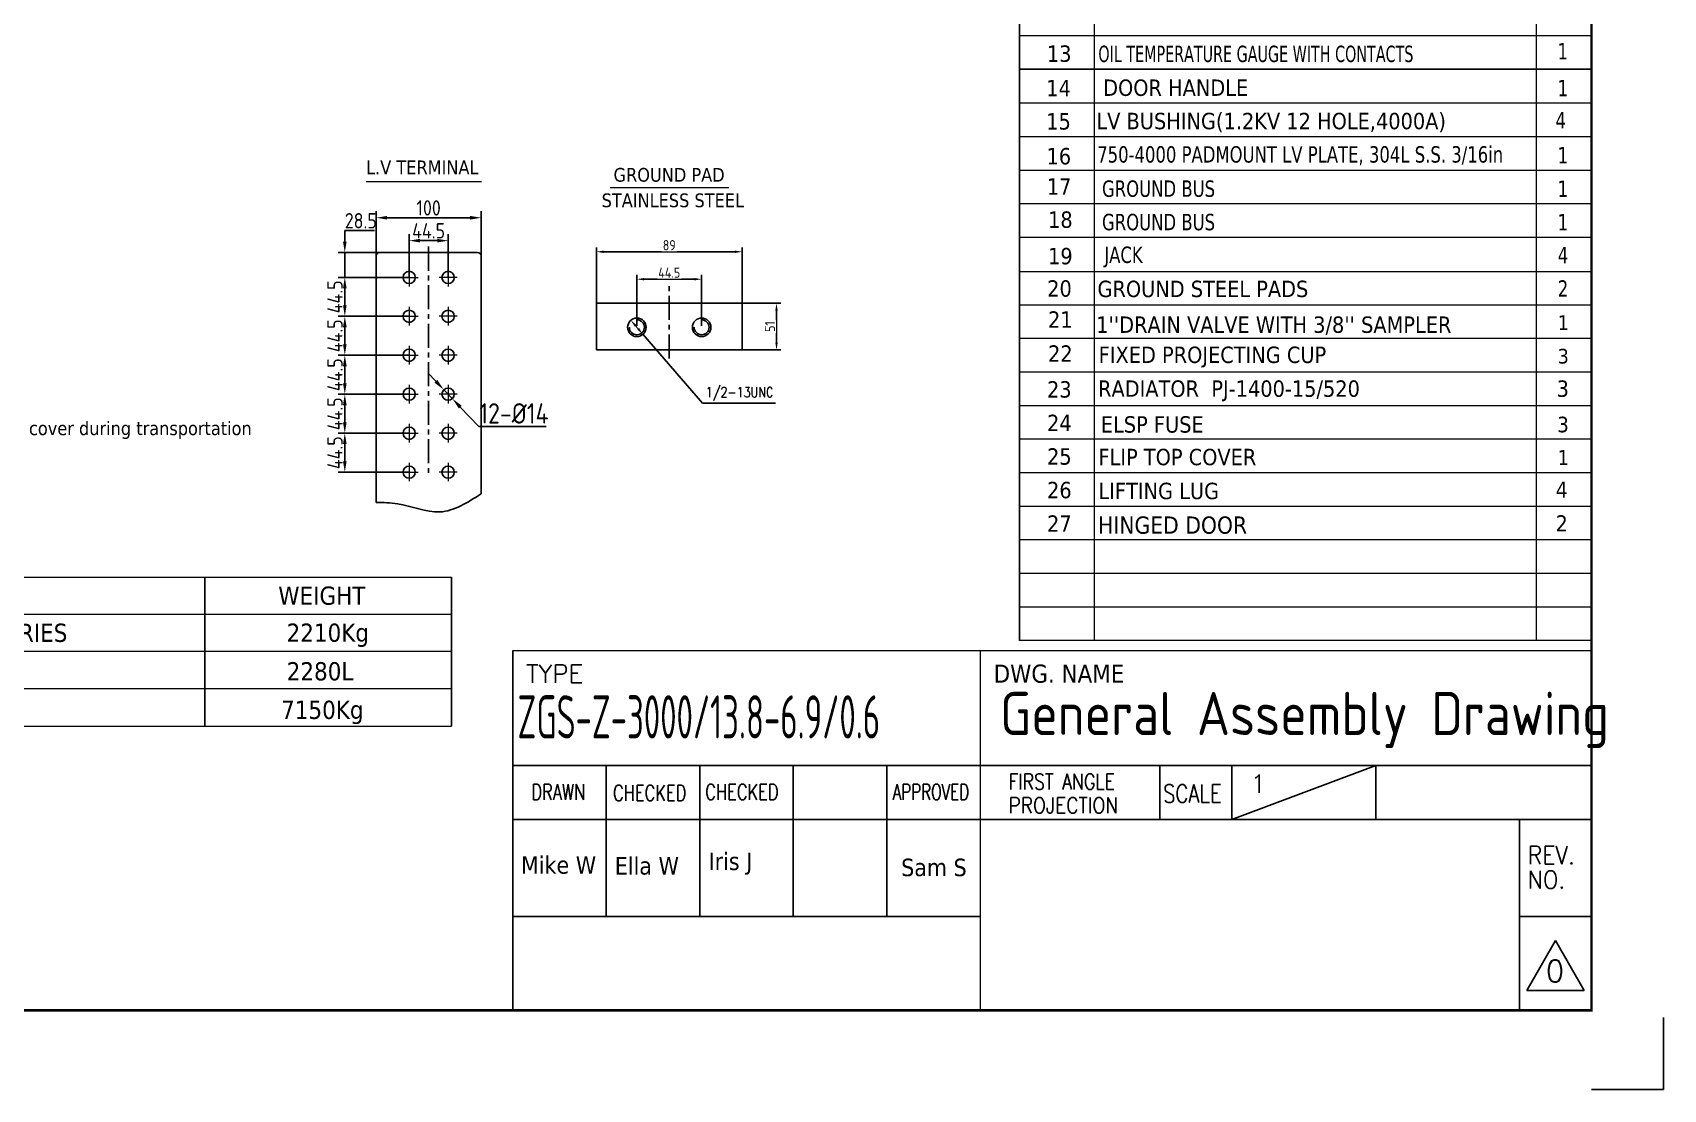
# Model space of a CAD drawing. Header units: millimetres. Extents: x 108973 to 119333, y -159366 to -152040.
# Drawn here: x 113740 to 119333, y -159366 to -155743 of the extents above; entities that cross this region are included whole.
import ezdxf

# ---------------------------------------------------------------- set-up
doc = ezdxf.new("R2010")
doc.units = ezdxf.units.MM
doc.header["$LTSCALE"] = 13
doc.linetypes.add('CENTERX2', pattern=[101.6, 63.5, -12.7, 12.7, -12.7])
doc.linetypes.add('点画线', pattern=[18, 12, -2, 2, -2])
doc.layers.add('1', color=4, linetype='Continuous')
doc.layers.add('2', color=3, linetype='Continuous')
doc.layers.add('paper', color=254, linetype='Continuous', plot=False)
doc.layers.add('中心线层', color=1, linetype='点画线', lineweight=18, true_color=0xff0000)
doc.layers.add('标注、文本', color=3, linetype='Continuous', lineweight=25)
doc.layers.add('铁心', color=3, linetype='Continuous', lineweight=0)
doc.styles.add('ROMANS', font='romans.shx', dxfattribs={"bigfont": 'whgtxt.shx'})
doc.styles.get("Standard").update_dxf_attribs({"font": 'gbenor.shx', "bigfont": 'gbcbig.shx'})
doc.styles.add('Tahoma$001', font='tahoma.ttf', dxfattribs={"height": 2.159784})
doc.styles.add('Tahoma_txtstyle_11000.00_0_011000.0000', font='tahoma.ttf', dxfattribs={"height": 11000})
doc.styles.add('Tahoma_txtstyle_30.40_0_0', font='tahoma.ttf')
doc.styles.add('Tahoma_txtstyle_30.51_0_0', font='tahoma.ttf')
doc.dimstyles.new('1-15', dxfattribs={"dimscale": 20, "dimtxt": 3.5, "dimasz": 2, "dimexe": 1.5, "dimexo": 0.5, "dimgap": 0.5, "dimtad": 1, "dimtoh": 1, "dimdec": 1, "dimdsep": 46, "dimtxsty": 'Standard', "dimcen": 2.5, "dimclrd": 3, "dimclre": 3, "dimclrt": 3, "dimadec": 0, "dimazin": 2, "dimtfac": 1, "dimtdec": 1, "dimtmove": 0, "dimatfit": 2, "dimfxl": 0, "dimarcsym": 0})
doc.dimstyles.new('丁晓菲', dxfattribs={"dimscale": 10, "dimtxt": 3.5, "dimasz": 2.5, "dimexe": 1.5, "dimexo": 0, "dimgap": 0.5, "dimtad": 1, "dimtoh": 1, "dimtxsty": 'Standard', "dimcen": 2.5, "dimclrd": 3, "dimclre": 3, "dimclrt": 2, "dimadec": 0, "dimazin": 0, "dimtfac": 1, "dimtmove": 0, "dimatfit": 2, "dimfxl": 0, "dimarcsym": 0})
doc.dimstyles.new('郁文书', dxfattribs={"dimscale": 15, "dimtxt": 3.5, "dimasz": 2.5, "dimexe": 1.5, "dimexo": 0, "dimgap": 0.5, "dimtad": 1, "dimtoh": 1, "dimtxsty": 'Standard', "dimcen": 2.5, "dimclrd": 3, "dimclre": 3, "dimclrt": 2, "dimadec": 0, "dimazin": 0, "dimtfac": 1, "dimtmove": 0, "dimatfit": 2, "dimfxl": 0, "dimarcsym": 0})

# ---------------------------------------------------------------- blocks, each defined once
blk = doc.blocks.new('*D58')
at = {"layer": '1', "color": 3, "lineweight": -2, "transparency": 16777216}
for p, q in [((114917.8, -156895.9), (114917.8, -156355)), ((114955.3, -156377.5), (115240.3, -156377.5)), ((115277.8, -156868.5), (115277.8, -156355))]:
    blk.add_line(p, q, dxfattribs=at)
at = {"layer": '1', "color": 3, "transparency": 16777216}
for points in [[(114955.3, -156371.3), (114955.3, -156383.8), (114917.8, -156377.5)], [(115240.3, -156371.3), (115240.3, -156383.8), (115277.8, -156377.5)]]:
    blk.add_solid(points, dxfattribs=at)
at = {"layer": 'Defpoints', "color": 0, "transparency": 16777216}
for p in [(115277.8, -156377.5), (114917.8, -156895.9), (115277.8, -156868.5)]:
    blk.add_point(p, dxfattribs=at)
at = {"layer": '1', "color": 2, "transparency": 16777216, "insert": (115097.8, -156343.8), "char_height": 52.5, "attachment_point": 5}
blk.add_mtext('100', dxfattribs=at)
blk = doc.blocks.new('*D59')
at = {"layer": '1', "color": 3, "lineweight": -2, "transparency": 16777216}
for p, q in [((114810.4, -156459), (114810.4, -156421.5)), ((114810.4, -156421.5), (114912.7, -156421.5)), ((115097.9, -156496.5), (114787.9, -156496.5)), ((114810.4, -156582), (114810.4, -156496.5)), ((115031.2, -156582), (114787.9, -156582)), ((114810.4, -156619.5), (114810.4, -156657))]:
    blk.add_line(p, q, dxfattribs=at)
at = {"layer": '1', "color": 3, "transparency": 16777216}
for points in [[(114804.1, -156459), (114816.6, -156459), (114810.4, -156496.5)], [(114804.1, -156619.5), (114816.6, -156619.5), (114810.4, -156582)]]:
    blk.add_solid(points, dxfattribs=at)
at = {"layer": 'Defpoints', "color": 0, "transparency": 16777216}
for p in [(114810.4, -156496.5), (115097.9, -156496.5), (115031.2, -156582)]:
    blk.add_point(p, dxfattribs=at)
at = {"layer": '1', "color": 2, "transparency": 16777216, "insert": (114865.3, -156387.8), "char_height": 52.5, "attachment_point": 5}
blk.add_mtext('28.5', dxfattribs=at)
blk = doc.blocks.new('*D60')
at = {"layer": '1', "color": 3, "lineweight": -2, "transparency": 16777216}
for p, q in [((115031.2, -156582), (115031.2, -156433.6)), ((115164.7, -156582.1), (115164.7, -156433.6)), ((115068.7, -156456.1), (115127.2, -156456.1))]:
    blk.add_line(p, q, dxfattribs=at)
at = {"layer": '1', "color": 3, "transparency": 16777216}
for points in [[(115068.7, -156449.8), (115068.7, -156462.3), (115031.2, -156456.1)], [(115127.2, -156449.8), (115127.2, -156462.3), (115164.7, -156456.1)]]:
    blk.add_solid(points, dxfattribs=at)
at = {"layer": 'Defpoints', "color": 0, "transparency": 16777216}
for p in [(115164.7, -156456.1), (115031.2, -156582), (115164.7, -156582.1)]:
    blk.add_point(p, dxfattribs=at)
at = {"layer": '1', "color": 2, "transparency": 16777216, "insert": (115097.9, -156422.3), "char_height": 52.5, "attachment_point": 5}
blk.add_mtext('44.5', dxfattribs=at)
blk = doc.blocks.new('*D61')
at = {"layer": '1', "color": 3, "lineweight": -2, "transparency": 16777216}
for p, q in [((115031.2, -156582), (114787.9, -156582)), ((114810.4, -156619.5), (114810.4, -156678)), ((115031.2, -156715.5), (114787.9, -156715.5))]:
    blk.add_line(p, q, dxfattribs=at)
at = {"layer": '1', "color": 3, "transparency": 16777216}
for points in [[(114804.1, -156619.5), (114816.6, -156619.5), (114810.4, -156582)], [(114804.1, -156678), (114816.6, -156678), (114810.4, -156715.5)]]:
    blk.add_solid(points, dxfattribs=at)
at = {"layer": 'Defpoints', "color": 0, "transparency": 16777216}
for p in [(115031.2, -156582), (114810.4, -156715.5), (115031.2, -156715.5)]:
    blk.add_point(p, dxfattribs=at)
at = {"layer": '1', "color": 2, "transparency": 16777216, "insert": (114776.6, -156648.8), "char_height": 52.5, "attachment_point": 5, "rotation": 90}
blk.add_mtext('44.5', dxfattribs=at)
blk = doc.blocks.new('*D62')
at = {"layer": '1', "color": 3, "lineweight": -2, "transparency": 16777216}
for p, q in [((115031.2, -156715.5), (114787.9, -156715.5)), ((114810.4, -156753), (114810.4, -156811.5)), ((115031.2, -156849), (114787.9, -156849))]:
    blk.add_line(p, q, dxfattribs=at)
at = {"layer": '1', "color": 3, "transparency": 16777216}
for points in [[(114804.1, -156753), (114816.6, -156753), (114810.4, -156715.5)], [(114804.1, -156811.5), (114816.6, -156811.5), (114810.4, -156849)]]:
    blk.add_solid(points, dxfattribs=at)
at = {"layer": 'Defpoints', "color": 0, "transparency": 16777216}
for p in [(115031.2, -156715.5), (114810.4, -156849), (115031.2, -156849)]:
    blk.add_point(p, dxfattribs=at)
at = {"layer": '1', "color": 2, "transparency": 16777216, "insert": (114776.6, -156782.3), "char_height": 52.5, "attachment_point": 5, "rotation": 90}
blk.add_mtext('44.5', dxfattribs=at)
blk = doc.blocks.new('*D63')
at = {"layer": '1', "color": 3, "lineweight": -2, "transparency": 16777216}
for p, q in [((115031.2, -156849), (114787.9, -156849)), ((114810.4, -156886.5), (114810.4, -156945)), ((115031.2, -156982.5), (114787.9, -156982.5))]:
    blk.add_line(p, q, dxfattribs=at)
at = {"layer": '1', "color": 3, "transparency": 16777216}
for points in [[(114804.1, -156886.5), (114816.6, -156886.5), (114810.4, -156849)], [(114804.1, -156945), (114816.6, -156945), (114810.4, -156982.5)]]:
    blk.add_solid(points, dxfattribs=at)
at = {"layer": 'Defpoints', "color": 0, "transparency": 16777216}
for p in [(115031.2, -156849), (114810.4, -156982.5), (115031.2, -156982.5)]:
    blk.add_point(p, dxfattribs=at)
at = {"layer": '1', "color": 2, "transparency": 16777216, "insert": (114776.6, -156915.8), "char_height": 52.5, "attachment_point": 5, "rotation": 90}
blk.add_mtext('44.5', dxfattribs=at)
blk = doc.blocks.new('*D64')
at = {"layer": 'Defpoints', "color": 0, "transparency": 16777216}
for p in [(116173.3, -156670.7), (116173.3, -156830.7), (116291.1, -156830.7)]:
    blk.add_point(p, dxfattribs=at)
at = {"layer": '标注、文本', "color": 3, "lineweight": -2, "transparency": 16777216}
for p, q in [((116173.3, -156670.7), (116306.1, -156670.7)), ((116291.1, -156695.7), (116291.1, -156805.7)), ((116173.3, -156830.7), (116306.1, -156830.7))]:
    blk.add_line(p, q, dxfattribs=at)
at = {"layer": '标注、文本', "color": 3, "transparency": 16777216}
for points in [[(116287, -156695.7), (116295.3, -156695.7), (116291.1, -156670.7)], [(116287, -156805.7), (116295.3, -156805.7), (116291.1, -156830.7)]]:
    blk.add_solid(points, dxfattribs=at)
at = {"layer": '标注、文本', "color": 2, "transparency": 16777216, "insert": (116268.6, -156750.7), "char_height": 35, "attachment_point": 5, "rotation": 90, "bg_fill": 3, "box_fill_scale": 1.1, "bg_fill_color": 256, "bg_fill_true_color": 13158600, "bg_fill_transparency": 0}
blk.add_mtext('51', dxfattribs=at)
blk = doc.blocks.new('*D80')
at = {"layer": 'Defpoints', "color": 0, "transparency": 16777216}
for p in [(115791.4, -156729.2), (115832.9, -156777.3)]:
    blk.add_point(p, dxfattribs=at)
at = {"layer": '标注、文本', "color": 3, "lineweight": -2, "transparency": 16777216}
for p, q in [((115807.7, -156748.1), (115816.5, -156758.3)), ((115832.9, -156777.3), (116036.7, -157013.2)), ((116036.7, -157013.2), (116287.1, -157013.2))]:
    blk.add_line(p, q, dxfattribs=at)
at = {"layer": '标注、文本', "color": 3, "transparency": 16777216}
for points in [[(115810.9, -156745.4), (115804.6, -156750.8), (115791.4, -156729.2)], [(115819.7, -156755.6), (115813.4, -156761.1), (115832.9, -156777.3)]]:
    blk.add_solid(points, dxfattribs=at)
at = {"layer": '标注、文本', "color": 2, "transparency": 16777216, "insert": (116164.4, -156981.6), "char_height": 35, "attachment_point": 5, "bg_fill": 3, "box_fill_scale": 1.1, "bg_fill_color": 256, "bg_fill_true_color": 13158600, "bg_fill_transparency": 0}
blk.add_mtext('{\\Fromans,gbcbig|c134;\\W0.8;1/2-13UNC}', dxfattribs=at)
blk = doc.blocks.new('*D65')
at = {"layer": 'Defpoints', "color": 0, "transparency": 16777216}
for p in [(116034.4, -156588.3), (115812.1, -156748.2), (116034.4, -156748.2)]:
    blk.add_point(p, dxfattribs=at)
at = {"layer": '标注、文本', "color": 3, "lineweight": -2, "transparency": 16777216}
for p, q in [((115812.1, -156748.2), (115812.1, -156573.3)), ((115837.1, -156588.3), (116009.4, -156588.3)), ((116034.4, -156748.2), (116034.4, -156573.3))]:
    blk.add_line(p, q, dxfattribs=at)
at = {"layer": '标注、文本', "color": 3, "transparency": 16777216}
for points in [[(115837.1, -156584.1), (115837.1, -156592.5), (115812.1, -156588.3)], [(116009.4, -156584.1), (116009.4, -156592.5), (116034.4, -156588.3)]]:
    blk.add_solid(points, dxfattribs=at)
at = {"layer": '标注、文本', "color": 2, "transparency": 16777216, "insert": (115923.3, -156565.8), "char_height": 35, "attachment_point": 5, "bg_fill": 3, "box_fill_scale": 1.1, "bg_fill_color": 256, "bg_fill_true_color": 13158600, "bg_fill_transparency": 0}
blk.add_mtext('44.5', dxfattribs=at)
blk = doc.blocks.new('*D66')
at = {"layer": 'Defpoints', "color": 0, "transparency": 16777216}
for p in [(116173.3, -156494.2), (115673.3, -156670.7), (116173.3, -156670.7)]:
    blk.add_point(p, dxfattribs=at)
at = {"layer": '标注、文本', "color": 3, "lineweight": -2, "transparency": 16777216}
for p, q in [((115673.3, -156670.7), (115673.3, -156479.2)), ((115698.3, -156494.2), (116148.3, -156494.2)), ((116173.3, -156670.7), (116173.3, -156479.2))]:
    blk.add_line(p, q, dxfattribs=at)
at = {"layer": '标注、文本', "color": 3, "transparency": 16777216}
for points in [[(115698.3, -156490.1), (115698.3, -156498.4), (115673.3, -156494.2)], [(116148.3, -156490.1), (116148.3, -156498.4), (116173.3, -156494.2)]]:
    blk.add_solid(points, dxfattribs=at)
at = {"layer": '标注、文本', "color": 2, "transparency": 16777216, "insert": (115923.3, -156471.7), "char_height": 35, "attachment_point": 5, "bg_fill": 3, "box_fill_scale": 1.1, "bg_fill_color": 256, "bg_fill_true_color": 13158600, "bg_fill_transparency": 0}
blk.add_mtext('89', dxfattribs=at)
blk = doc.blocks.new('*D81')
at = {"layer": 'Defpoints', "color": 0, "transparency": 16777216}
for p in [(115150.1, -156967.3), (115179, -156997.8)]:
    blk.add_point(p, dxfattribs=at)
at = {"layer": '标注、文本', "color": 3, "lineweight": -2, "transparency": 16777216}
for p, q in [((115122.6, -156938.3), (115095.1, -156909.3)), ((115150.1, -156967.3), (115179, -156997.8)), ((115206.5, -157026.8), (115269.7, -157093.5)), ((115269.7, -157093.5), (115501.4, -157093.5))]:
    blk.add_line(p, q, dxfattribs=at)
at = {"layer": '标注、文本', "color": 3, "transparency": 16777216}
for points in [[(115127.4, -156933.7), (115117.8, -156942.9), (115150.1, -156967.3)], [(115211.4, -157022.2), (115201.7, -157031.4), (115179, -156997.8)]]:
    blk.add_solid(points, dxfattribs=at)
at = {"layer": '标注、文本', "color": 3, "transparency": 16777216, "insert": (115390.6, -157048.5), "char_height": 70, "attachment_point": 5}
blk.add_mtext('12-%%C14', dxfattribs=at)
blk = doc.blocks.new('*D69')
at = {"layer": '1', "color": 3, "lineweight": -2, "transparency": 16777216}
for p, q in [((115031.2, -157116.4), (114787.9, -157116.4)), ((114810.4, -157153.9), (114810.4, -157212.4)), ((115031.2, -157249.9), (114787.9, -157249.9))]:
    blk.add_line(p, q, dxfattribs=at)
at = {"layer": '1', "color": 3, "transparency": 16777216}
for points in [[(114804.1, -157153.9), (114816.6, -157153.9), (114810.4, -157116.4)], [(114804.1, -157212.4), (114816.6, -157212.4), (114810.4, -157249.9)]]:
    blk.add_solid(points, dxfattribs=at)
at = {"layer": 'Defpoints', "color": 0, "transparency": 16777216}
for p in [(115031.2, -157116.4), (114810.4, -157249.9), (115031.2, -157249.9)]:
    blk.add_point(p, dxfattribs=at)
at = {"layer": '1', "color": 2, "transparency": 16777216, "insert": (114776.6, -157183.2), "char_height": 52.5, "attachment_point": 5, "rotation": 90}
blk.add_mtext('44.5', dxfattribs=at)
blk = doc.blocks.new('*D67')
at = {"layer": '1', "color": 3, "lineweight": -2, "transparency": 16777216}
for p, q in [((115031.2, -156982.9), (114787.9, -156982.9)), ((114810.4, -157020.4), (114810.4, -157078.9)), ((115031.2, -157116.4), (114787.9, -157116.4))]:
    blk.add_line(p, q, dxfattribs=at)
at = {"layer": '1', "color": 3, "transparency": 16777216}
for points in [[(114804.1, -157020.4), (114816.6, -157020.4), (114810.4, -156982.9)], [(114804.1, -157078.9), (114816.6, -157078.9), (114810.4, -157116.4)]]:
    blk.add_solid(points, dxfattribs=at)
at = {"layer": 'Defpoints', "color": 0, "transparency": 16777216}
for p in [(115031.2, -156982.9), (114810.4, -157116.4), (115031.2, -157116.4)]:
    blk.add_point(p, dxfattribs=at)
at = {"layer": '1', "color": 2, "transparency": 16777216, "insert": (114776.6, -157049.7), "char_height": 52.5, "attachment_point": 5, "rotation": 90}
blk.add_mtext('44.5', dxfattribs=at)

msp = doc.modelspace()

# ---------------------------------------------------------------- linework, layer by layer
at = {"layer": '1'}
for p, q in [((114917.762, -157353.589), (114917.803, -156508.535)), ((114929.803, -156496.535), (115265.803, -156496.535)), ((115277.803, -156508.535), (115277.753, -157323.993)), ((115673.262, -156830.724), (115673.262, -156670.724)), ((115673.262, -156670.724), (116173.262, -156670.724)), ((116173.262, -156670.724), (116173.262, -156830.724)), ((116173.262, -156830.724), (115673.262, -156830.724))]:
    msp.add_line(p, q, dxfattribs=at)
at = {"layer": '1', "color": 1, "linetype": 'CENTERX2', "lineweight": -3, "ltscale": 0.1}
for p, q in [((115097.932, -156476.62), (115097.788, -157266.029)), ((115923.262, -156860.054), (115923.262, -156611.289))]:
    msp.add_line(p, q, dxfattribs=at)
at = {"layer": '1', "const_width": 8.634}
msp.add_lwpolyline([(109614.174, -159095.104), (119086.494, -159095.104), (119086.494, -152286.874), (109614.174, -152286.874), (109614.174, -159095.104)], dxfattribs=at)
at = {"layer": '1'}
for centre, radius in [((115031.179, -156582.035), 21), ((115164.652, -156582.056), 21), ((115031.179, -156715.535), 21), ((115164.611, -156715.556), 21), ((115812.137, -156753.224), 31.75), ((116034.387, -156753.224), 31.75), ((115031.179, -156849.035), 21), ((115164.569, -156849.056), 21), ((115031.179, -156982.535), 21), ((115031.179, -156982.535), 21), ((115164.527, -156982.556), 21), ((115164.569, -156982.556), 21), ((115031.179, -157116.437), 21), ((115164.569, -157116.458), 21), ((115031.179, -157249.937), 21), ((115031.179, -157249.937), 21), ((115164.527, -157249.958), 21), ((115164.569, -157249.958), 21)]:
    msp.add_circle(centre, radius, dxfattribs=at)
for centre, start, end in [((114929.803, -156508.535), 90, 180), ((115265.803, -156508.535), 0, 90)]:
    msp.add_arc(centre, 12, start, end, dxfattribs=at)
at = {"layer": '2'}
for p, q in [((115386.369, -157861.729), (115386.369, -159095.104)), ((115386.369, -158256.409), (119086.494, -158256.409)), ((115707.047, -158256.409), (115707.047, -158773.63)), ((116027.724, -158256.409), (116027.724, -158773.63)), ((116348.402, -158256.409), (116348.402, -158773.63)), ((116669.079, -158256.409), (116669.079, -158773.63)), ((117606.444, -158256.409), (117606.444, -158441.415)), ((118346.469, -158256.409), (117853.119, -158441.415)), ((117853.119, -158256.409), (117853.119, -158441.415)), ((118346.469, -158256.409), (118346.469, -158441.415)), ((115386.369, -158441.415), (116989.757, -158441.415)), ((116989.757, -158441.415), (119086.494, -158441.415)), ((118839.819, -158441.415), (118839.819, -159095.104)), ((115386.369, -158773.63), (116989.757, -158773.63)), ((115386.369, -159094.308), (115386.369, -158773.63)), ((118839.819, -158773.63), (119086.494, -158773.63)), ((118864.487, -159027.237), (118963.157, -158856.335)), ((118963.157, -158856.335), (119061.827, -159027.237)), ((119061.827, -159027.237), (118864.487, -159027.237))]:
    msp.add_line(p, q, dxfattribs=at)
at = {"layer": 'paper'}
for q in [(119333.169, -159119.772), (119086.494, -159366.447)]:
    msp.add_line((119333.169, -159366.447), q, dxfattribs=at)
at = {"layer": '中心线层'}
for p, q in [((115031.179, -156549.798), (115031.179, -156613.47)), ((115164.662, -156549.819), (115164.643, -156613.491)), ((115000.18, -156582.035), (115062.178, -156582.035)), ((115195.652, -156582.066), (115133.653, -156582.047)), ((115000.18, -156715.535), (115062.178, -156715.535)), ((115031.179, -156683.298), (115031.179, -156746.97)), ((115195.61, -156715.566), (115133.611, -156715.547)), ((115164.621, -156683.319), (115164.601, -156746.991)), ((115031.179, -156816.798), (115031.179, -156880.47)), ((115164.579, -156816.819), (115164.559, -156880.491)), ((115000.18, -156849.035), (115062.178, -156849.035)), ((115195.568, -156849.066), (115133.57, -156849.047)), ((115031.179, -156950.298), (115031.179, -157013.97)), ((115031.179, -156950.298), (115031.179, -157013.97)), ((115164.537, -156950.319), (115164.517, -157013.991)), ((115164.579, -156950.319), (115164.559, -157013.991)), ((115000.18, -156982.535), (115062.178, -156982.535)), ((115000.18, -156982.535), (115062.178, -156982.535)), ((115195.526, -156982.566), (115133.528, -156982.547)), ((115195.568, -156982.566), (115133.57, -156982.547)), ((115000.18, -157116.437), (115062.178, -157116.437)), ((115031.179, -157084.199), (115031.179, -157147.871)), ((115195.568, -157116.467), (115133.57, -157116.448)), ((115164.579, -157084.22), (115164.559, -157147.892)), ((115031.179, -157217.699), (115031.179, -157281.371)), ((115031.179, -157217.699), (115031.179, -157281.371)), ((115164.537, -157217.72), (115164.517, -157281.392)), ((115164.579, -157217.72), (115164.559, -157281.392)), ((115000.18, -157249.937), (115062.178, -157249.937)), ((115000.18, -157249.937), (115062.178, -157249.937)), ((115195.526, -157249.967), (115133.528, -157249.948)), ((115195.568, -157249.967), (115133.57, -157249.948))]:
    msp.add_line(p, q, dxfattribs=at)
at = {"layer": '标注、文本'}
msp.add_line((115175.993, -158121.179), (115175.993, -157609.588), dxfattribs=at)
msp.add_open_spline([(114917.762, -157353.589), (114942.248, -157353.942), (115015.859, -157355.003), (115140.935, -157412.305), (115231.455, -157353.877), (115277.762, -157323.988)], degree=3, knots=[0, 0, 0, 0, 73.60943979, 221.28127785, 375.94621417, 375.94621417, 375.94621417, 375.94621417], dxfattribs=at)
at = {"layer": '铁心'}
for p, q in [((115279.266, -156254.25), (114883.435, -156254.25)), ((115720.489, -156274.145), (116128.108, -156274.145)), ((113002.094, -157609.588), (115175.993, -157609.588)), ((114330.412, -157609.588), (114330.412, -157779.695)), ((114330.412, -157779.695), (114330.412, -157609.588)), ((113002.094, -157736.56), (115175.993, -157736.56)), ((114330.412, -157976.157), (114330.412, -157779.695)), ((114330.412, -157779.695), (114330.412, -157976.157)), ((113002.094, -157864.061), (115175.993, -157864.061)), ((115386.369, -157861.729), (119086.494, -157861.729)), ((116989.757, -157861.729), (116989.757, -159095.104)), ((113002.094, -157991.562), (115175.993, -157991.562)), ((114330.412, -158121.179), (114330.412, -157976.157)), ((114330.412, -157976.157), (114330.412, -158121.179)), ((113002.094, -158121.179), (115175.993, -158121.179))]:
    msp.add_line(p, q, dxfattribs=at)
for points in [[(117124.551, -157827.745), (117124.551, -154137.404)], [(118896.337, -154252.474), (118896.337, -157827.745)], [(117124.551, -154829.254), (117124.551, -157827.745)], [(117380.95, -154829.254), (117380.95, -157252.397)], [(119086.494, -156907.189), (119086.494, -154944.323)], [(119086.494, -155753.629), (117124.551, -155753.629), (117124.551, -155753.629)], [(119086.494, -155868.221), (117124.551, -155868.221)], [(117124.551, -157827.745), (117124.551, -155868.221), (119086.494, -155868.221)], [(117124.551, -155868.221), (117124.551, -157827.745)], [(117380.95, -155868.221), (117380.95, -157827.745)], [(119086.494, -155985.201), (117124.551, -155985.201)], [(119086.494, -156100.27), (117124.551, -156100.27)], [(119086.494, -156215.34), (117124.551, -156215.34)], [(119086.494, -156329.932), (117124.551, -156329.932)], [(119086.494, -156445.001), (117124.551, -156445.001), (117124.551, -156445.001)], [(119086.494, -156562.458), (117124.551, -156562.458), (117124.551, -156562.458)], [(119086.494, -156677.05), (117124.551, -156677.05), (117124.551, -156677.05)], [(119086.494, -156792.119), (117124.551, -156792.119), (117124.551, -156792.119)], [(119086.494, -156907.189), (117124.551, -156907.189), (117124.551, -156907.189)], [(119086.494, -157022.258), (117124.551, -157022.258), (117124.551, -157022.258)], [(119086.494, -157137.328), (117124.551, -157137.328), (117124.551, -157137.328)], [(119086.494, -157252.397), (117124.551, -157252.397), (117124.551, -157252.397)], [(119086.494, -157252.397), (117124.551, -157252.397), (117124.551, -157252.397)], [(119086.494, -157367.467), (117124.551, -157367.467), (117124.551, -157367.467)], [(119086.494, -157367.467), (117124.551, -157367.467), (117124.551, -157367.467)], [(119086.494, -157482.536), (117124.551, -157482.536), (117124.551, -157482.536)], [(119086.494, -157597.606), (117124.551, -157597.606), (117124.551, -157597.606)], [(119086.494, -157712.675), (117124.551, -157712.675), (117124.551, -157712.675)], [(119086.494, -157827.745), (117124.551, -157827.745), (117124.551, -157827.745)]]:
    msp.add_lwpolyline(points, dxfattribs=at)

# ---------------------------------------------------------------- texts
at = {"layer": '1', "color": 4, "true_color": 0x00ffff, "width": 0.65}
msp.add_text('ZGS-Z-3000/13.8-6.9/0.6', height=148.005, dxfattribs=at).set_placement((115402.735, -158163.146))
at = {"layer": '1', "color": 4}
msp.add_text('General Assembly Drawing', height=148.005, dxfattribs=at).set_placement((117058.071, -158151.489))
at = {"layer": '2', "style": 'ROMANS'}
for s, height, p in [('TYPE', 61.6688, (115432.536, -157972.016)), ('1', 61.669, (117917.202, -158349.215))]:
    msp.add_text(s, height=height, dxfattribs=at).set_placement(p)
for s, height, width, p in [('FIRST ANGLE', 54.2685, 0.8, (117087.12, -158338.283)), ('DRAWN', 54.2685, 0.75, (115450.642, -158373.621)), ('CHECKED', 54.2685, 0.75, (115730.637, -158377.06)), ('CHECKED', 54.2685, 0.75, (116046.936, -158373.621)), ('APPROVED', 54.2685, 0.7, (116689.904, -158373.621)), ('SCALE', 61.6688, 0.8, (117617.347, -158382.999)), ('PROJECTION', 54.2685, 0.86, (117087.12, -158419.614)), ('REV.', 61.6688, 0.9, (118867.867, -158594.049)), ('NO.', 61.6688, 0.9, (118867.867, -158678.148))]:
    msp.add_text(s, height=height, dxfattribs=dict(at, width=width)).set_placement(p)
at = {"layer": '2', "color": 4, "style": 'ROMANS'}
msp.add_text('0', height=74.002, dxfattribs=at).set_placement((118930.023, -158997.634))
at = {"layer": '标注、文本', "color": 4, "ltscale": 35.999316, "true_color": 0x00ffff, "char_height": 60, "attachment_point": 7, "style": 'Tahoma_txtstyle_11000.00_0_011000.0000'}
for s, insert in [('Mike W', (115414.761, -158628.088)), ('Ella W', (115736.451, -158630.989)), ('Iris J', (116058.043, -158630.749)), ('Sam S', (116718.778, -158636.441))]:
    msp.add_mtext(s, dxfattribs=dict(at, insert=insert))
at = {"layer": '铁心', "style": 'Tahoma_txtstyle_30.40_0_0'}
for s, height, width, p in [('1', 56.232, 0.85, (118970.035, -155834.723)), ('OIL TEMPERATURE GAUGE WITH CONTACTS ', 56.23192, 0.74, (117394.98, -155843.622)), ('1', 56.232, 0.85, (118970.26, -155961.12)), ('4', 56.232, 0.85, (118963.087, -156071.145)), ('750-4000 PADMOUNT LV PLATE, 304L S.S. 3/16in', 56.23192, 0.85, (117391.203, -156188.356)), ('1', 56.232, 0.85, (118970.26, -156191.259)), (' GROUND BUS ', 56.23192, 0.85, (117389.775, -156305.813)), ('1', 56.232, 0.85, (118970.26, -156306.329)), (' GROUND BUS ', 56.23192, 0.85, (117389.775, -156420.405)), ('1', 56.232, 0.85, (118970.26, -156420.921)), ('JACK', 56.2319, 0.85, (117415.578, -156532.557)), ('4', 56.232, 0.85, (118970.938, -156533.571)), ('2', 56.232, 0.85, (118970.938, -156648.163))]:
    msp.add_text(s, height=height, dxfattribs=dict(at, width=width)).set_placement(p)
at = {"layer": '铁心'}
for s, height, style, p in [('13', 56.2319, 'Tahoma_txtstyle_30.40_0_0', (117218.612, -155842.916)), ('14', 56.2319, 'Tahoma_txtstyle_30.40_0_0', (117216.464, -155961.131)), ('DOOR HANDLE', 56.23192, 'Tahoma_txtstyle_30.40_0_0', (117411.546, -155959.69)), ('15', 56.2319, 'Tahoma_txtstyle_30.40_0_0', (117216.464, -156075.16)), ('LV BUSHING(1.2KV 12 HOLE,4000A)', 56.23192, 'Tahoma_txtstyle_30.40_0_0', (117388.361, -156073.997)), ('16', 56.2319, 'Tahoma_txtstyle_30.40_0_0', (117217.248, -156194.541)), ('L.V TERMINAL', 46.95689, 'Tahoma$001', (114883.294, -156228.157)), ('GROUND PAD  ', 46.95689, 'Tahoma$001', (115732.064, -156253.792)), ('17', 56.2319, 'Tahoma_txtstyle_30.40_0_0', (117218.302, -156298.575)), ('STAINLESS STEEL ', 46.95689, 'Tahoma$001', (115691.279, -156341.315)), ('18', 56.2319, 'Tahoma_txtstyle_30.40_0_0', (117222.553, -156412.141)), ('19', 56.2319, 'Tahoma_txtstyle_30.40_0_0', (117222.553, -156537.142)), ('20', 56.2319, 'Tahoma_txtstyle_30.40_0_0', (117219.546, -156648.192)), ('GROUND STEEL PADS', 56.23192, 'Tahoma_txtstyle_30.40_0_0', (117392.049, -156649.596)), ('21', 56.2319, 'Tahoma_txtstyle_30.40_0_0', (117222.553, -156754.672)), ("1''DRAIN VALVE WITH 3/8'' SAMPLER ", 56.23192, 'Tahoma_txtstyle_30.40_0_0', (117387.752, -156772.278)), ('1', 50.452, 'Tahoma$001', (118970.938, -156762.516)), ('22', 56.2319, 'Tahoma_txtstyle_30.40_0_0', (117222.553, -156871.354)), ('FIXED PROJECTING CUP', 56.23192, 'Tahoma_txtstyle_30.40_0_0', (117396.202, -156875.631)), ('3', 50.452, 'Tahoma$001', (118970.938, -156877.586)), ('23', 56.2319, 'Tahoma_txtstyle_30.40_0_0', (117219.053, -156994.189)), ('RADIATOR  PJ-1400-15/520', 56.23192, 'Tahoma_txtstyle_30.40_0_0', (117394.082, -156991.507)), ('3', 56.232, 'Tahoma_txtstyle_30.40_0_0', (118967.082, -156991.678)), ('24', 56.2319, 'Tahoma_txtstyle_30.40_0_0', (117219.053, -157109.258)), ('ELSP FUSE', 56.2319, 'Tahoma_txtstyle_30.40_0_0', (117403.578, -157114.349)), ('3', 53.312, 'Tahoma$001', (118968.854, -157113.218)), ('Remove the protective cover during transportation', 46.95689, 'Tahoma$001', (113074.001, -157122.989)), ('25', 56.2319, 'Tahoma_txtstyle_30.40_0_0', (117219.053, -157224.328)), ('FLIP TOP COVER', 56.23192, 'Tahoma_txtstyle_30.40_0_0', (117395.392, -157226.137)), ('1', 50.795, 'Tahoma$001', (118970.938, -157225.182)), ('26', 56.2319, 'Tahoma_txtstyle_30.40_0_0', (117219.053, -157339.397)), ('LIFTING LUG', 56.23192, 'Tahoma_txtstyle_30.40_0_0', (117395.392, -157342.468)), ('4', 55.191, 'Tahoma$001', (118963.776, -157337.864)), ('27', 56.2319, 'Tahoma_txtstyle_30.40_0_0', (117219.053, -157454.467)), ('HINGED DOOR', 59.1915, 'Tahoma_txtstyle_30.40_0_0', (117393.639, -157461.048)), ('2', 55.191, 'Tahoma$001', (118963.776, -157452.933)), ('TANK & ACCESSORIES', 62.51702, 'Tahoma_txtstyle_30.51_0_0', (113037.133, -157831.983)), ('2210Kg', 62.517, 'Tahoma_txtstyle_30.51_0_0', (114610.541, -157831.648)), ('2280L', 62.517, 'Tahoma_txtstyle_30.51_0_0', (114610.943, -157963.936)), ('DWG. NAME', 62.3068, 'Tahoma_txtstyle_30.40_0_0', (117035.923, -157972.016)), ('7150Kg', 62.517, 'Tahoma_txtstyle_30.51_0_0', (114591.84, -158096.191))]:
    msp.add_text(s, height=height, dxfattribs=dict(at, style=style)).set_placement(p)
at = {"layer": '铁心', "insert": (114582.13, -157642.041), "char_height": 62.517, "width": 740.25289, "attachment_point": 1, "style": 'Tahoma_txtstyle_30.51_0_0'}
msp.add_mtext('WEIGHT', dxfattribs=at)

# ---------------------------------------------------------------- dimensions: what is measured, and where the dimension line sits
at = {"layer": '1'}
for base, p1, p2, text, picture, middle in [((115277.803, -156377.54), (114917.803, -156895.858), (115277.803, -156868.535), '100', '*D58', (115097.803, -156377.54)), ((115164.652, -156456.05), (115031.179, -156582.035), (115164.652, -156582.056), '44.5', '*D60', (115097.916, -156456.05))]:
    dim = msp.add_linear_dim(base=base, p1=p1, p2=p2, text=text, dimstyle='郁文书', override={"dimarcsym": 1}, dxfattribs=at)
    dim.commit()
    dim.dimension.update_dxf_attribs({"geometry": picture, "text_midpoint": middle, "dimtype": 160})
for base, p1, p2, angle, text, picture, middle in [((114810.352, -156496.535), (115031.179, -156582.035), (115097.929, -156496.535), 90, '28.5', '*D59', (114865.251, -156421.535)), ((114810.352, -156715.535), (115031.179, -156582.035), (115031.179, -156715.535), 270, '44.5', '*D61', (114810.352, -156648.785)), ((114810.352, -156849.035), (115031.179, -156715.535), (115031.179, -156849.035), 270, '44.5', '*D62', (114810.352, -156782.285)), ((114810.352, -156982.535), (115031.179, -156849.035), (115031.179, -156982.535), 270, '44.5', '*D63', (114810.352, -156915.785)), ((114810.352, -157116.437), (115031.179, -156982.937), (115031.179, -157116.437), 270, '44.5', '*D67', (114810.352, -157049.687)), ((114810.352, -157249.937), (115031.179, -157116.437), (115031.179, -157249.937), 270, '44.5', '*D69', (114810.352, -157183.187))]:
    dim = msp.add_linear_dim(base=base, p1=p1, p2=p2, angle=angle, text=text, dimstyle='郁文书', override={"dimarcsym": 1}, dxfattribs=at)
    dim.commit()
    dim.dimension.update_dxf_attribs({"geometry": picture, "text_midpoint": middle, "dimtype": 160})
at = {"layer": '标注、文本'}
dim = msp.add_diameter_dim_2p(p1=(115150.118, -156967.319), p2=(115179.019, -156997.794), text='12-%%C14', dimstyle='1-15', dxfattribs=at)
dim.commit()
dim.dimension.update_dxf_attribs({"geometry": '*D81', "text_midpoint": (115390.577, -157093.46), "dimtype": 163})

# ---------------------------------------------------------------- next in the draw order: dimensions: what is measured, and where the dimension line sits
dim = msp.add_linear_dim(base=(116291.128, -156830.724), p1=(116173.262, -156670.724), p2=(116173.262, -156830.724), angle=90, text='51', dimstyle='丁晓菲', override={"dimtfill": 1, "dimarcsym": 1}, dxfattribs=at)
dim.commit()
dim.dimension.update_dxf_attribs({"geometry": '*D64', "text_midpoint": (116268.628, -156750.724)})

# ---------------------------------------------------------------- next in the draw order: dimensions: what is measured, and where the dimension line sits
dim = msp.add_diameter_dim_2p(p1=(115791.381, -156729.197), p2=(115832.892, -156777.25), text='{\\Fromans,gbcbig|c134;\\W0.8;1/2-13UNC}', dimstyle='丁晓菲', override={"dimtfill": 1, "dimarcsym": 1}, dxfattribs=at)
dim.commit()
dim.dimension.update_dxf_attribs({"geometry": '*D80', "text_midpoint": (116164.413, -157013.231), "dimtype": 163})

# ---------------------------------------------------------------- next in the draw order: linework, layer by layer
for centre in [(115812.137, -156753.224), (116034.387, -156753.224)]:
    msp.add_arc(centre, 25.69, 180, 90, dxfattribs=at)

# ---------------------------------------------------------------- next in the draw order: dimensions: what is measured, and where the dimension line sits
dim = msp.add_linear_dim(base=(116034.387, -156588.29), p1=(115812.137, -156748.224), p2=(116034.387, -156748.224), text='44.5', dimstyle='丁晓菲', override={"dimtfill": 1, "dimarcsym": 1}, dxfattribs=at)
dim.commit()
dim.dimension.update_dxf_attribs({"geometry": '*D65', "text_midpoint": (115923.262, -156565.79)})

# ---------------------------------------------------------------- next in the draw order: dimensions: what is measured, and where the dimension line sits
dim = msp.add_linear_dim(base=(116173.262, -156494.219), p1=(115673.262, -156670.724), p2=(116173.262, -156670.724), text='89', dimstyle='丁晓菲', override={"dimtfill": 1, "dimarcsym": 1}, dxfattribs=at)
dim.commit()
dim.dimension.update_dxf_attribs({"geometry": '*D66', "text_midpoint": (115923.262, -156471.719)})

doc.saveas('drawing.dxf')
